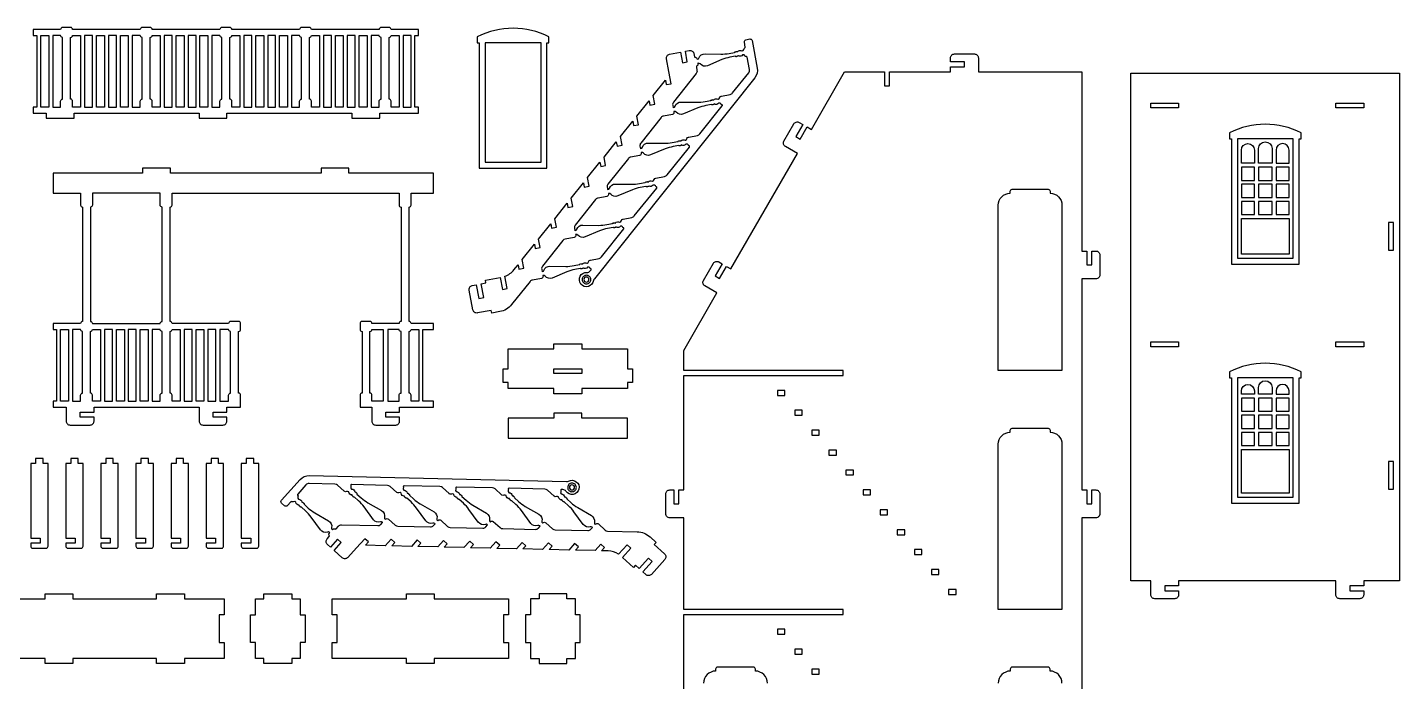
# Model space of a CAD drawing. Extents: x -77 to 269, y -157 to 145.
# Drawn here: x 130.8 to 268.6, y 79.3 to 145 of the extents above; entities that cross this region are included whole.
import ezdxf

# ---------------------------------------------------------------- set-up
doc = ezdxf.new("R2010")
doc.units = 0
doc.header["$MEASUREMENT"] = 0
doc.layers.add('LAYER1', color=18, linetype='CONTINUOUS')

msp = doc.modelspace()

# ---------------------------------------------------------------- linework, layer by layer
at = {"layer": 'LAYER1'}
for points in [[(148.04, 136.42), (148.04, 135.92), (150.84, 135.92), (150.84, 136.42), (163.39, 136.42), (163.39, 135.92), (166.19, 135.92), (166.19, 136.42), (170.09, 136.42), (170.09, 137.02), (169.73, 137.02), (169.73, 144.22), (170.09, 144.22), (170.09, 144.82), (167.33, 144.82, 0.414214), (167.13, 145.02), (166.33, 145.02, 0.414214), (166.13, 144.82), (159.33, 144.82, 0.414214), (159.13, 145.02), (158.33, 145.02, 0.414214), (158.13, 144.82), (151.33, 144.82, 0.414214), (151.13, 145.02), (150.33, 145.02, 0.414214), (150.13, 144.82), (143.33, 144.82, 0.414214), (143.13, 145.02), (142.33, 145.02, 0.414214), (142.13, 144.82), (135.33, 144.82, 0.414214), (135.13, 145.02), (134.33, 145.02, 0.414214), (134.13, 144.82), (131.37, 144.82), (131.37, 144.22), (131.73, 144.22), (131.73, 137.02), (131.37, 137.02), (131.37, 136.42), (132.69, 136.42), (132.69, 135.92), (135.49, 135.92), (135.49, 136.42)], [(176.19, 143.48), (176.19, 130.88), (182.99, 130.88), (182.99, 143.48), (183.19, 143.48), (183.19, 144.08, 0.238913), (175.99, 144.08), (175.99, 143.48)], [(134.33, 137.82), (134.33, 144.02, -0.414214), (134.13, 144.22), (133.33, 144.22), (133.33, 137.02), (134.13, 137.02), (134.13, 137.62, -0.414214)], [(135.13, 137.82), (135.13, 144.02, 0.414214), (135.33, 144.22), (136.13, 144.22), (136.13, 137.02), (135.33, 137.02), (135.33, 137.62, 0.414214)], [(142.13, 137.02), (142.13, 137.62, -0.414214), (142.33, 137.82), (142.33, 144.02, -0.414214), (142.13, 144.22), (141.33, 144.22), (141.33, 137.02)], [(143.33, 137.02), (143.33, 137.62, 0.414214), (143.13, 137.82), (143.13, 144.02, 0.414214), (143.33, 144.22), (144.13, 144.22), (144.13, 137.02)], [(150.33, 137.82), (150.33, 144.02, -0.414214), (150.13, 144.22), (149.33, 144.22), (149.33, 137.02), (150.13, 137.02), (150.13, 137.62, -0.414214)], [(151.13, 137.82), (151.13, 144.02, 0.414214), (151.33, 144.22), (152.13, 144.22), (152.13, 137.02), (151.33, 137.02), (151.33, 137.62, 0.414214)], [(158.13, 137.02), (158.13, 137.62, -0.414214), (158.33, 137.82), (158.33, 144.02, -0.414214), (158.13, 144.22), (157.33, 144.22), (157.33, 137.02)], [(159.33, 137.02), (159.33, 137.62, 0.414214), (159.13, 137.82), (159.13, 144.02, 0.414214), (159.33, 144.22), (160.13, 144.22), (160.13, 137.02)], [(166.33, 137.82), (166.33, 144.02, -0.414214), (166.13, 144.22), (165.33, 144.22), (165.33, 137.02), (166.13, 137.02), (166.13, 137.62, -0.414214)], [(167.13, 137.82), (167.13, 144.02, 0.414214), (167.33, 144.22), (168.13, 144.22), (168.13, 137.02), (167.33, 137.02), (167.33, 137.62, 0.414214)], [(178.28, 119.91), (178.51, 118.68), (179, 118.78), (178.77, 120.03, 0.140614), (179.67, 120.67), (180.08, 121.18), (180.16, 120.74), (180.65, 120.84), (180.49, 121.7), (181.72, 123.24), (181.81, 122.8), (182.3, 122.9), (182.13, 123.76), (183.37, 125.3), (183.45, 124.86), (183.94, 124.96), (183.78, 125.81), (185.02, 127.36), (185.1, 126.92), (185.59, 127.02), (185.43, 127.87), (186.66, 129.42), (186.74, 128.98), (187.24, 129.08), (187.07, 129.93), (188.31, 131.48), (188.39, 131.04), (188.88, 131.14), (188.72, 131.99), (189.95, 133.54), (190.04, 133.1), (190.53, 133.2), (190.37, 134.05), (191.6, 135.6), (191.68, 135.16), (192.17, 135.25), (192.01, 136.11), (193.25, 137.66), (193.33, 137.22), (193.82, 137.31), (193.66, 138.17), (194.89, 139.72), (194.97, 139.28), (195.47, 139.37), (195.23, 140.59), (194.99, 141.87, -0.414214), (195.31, 142.33), (196.39, 142.54), (196.6, 141.47), (197.09, 141.57), (196.89, 142.63), (197.28, 142.7, -0.414214), (197.75, 142.39), (197.8, 142.08, 0.352171), (197.88, 142.02, -0.352171), (198.07, 141.85), (198.08, 141.81), (198.11, 141.82, 0.272519), (198.26, 141.95, -0.328849), (198.87, 142.38), (200.46, 142.35, 0.051698), (201.28, 142.41), (201.84, 142.52, 0.366837), (201.86, 142.54, -0.600564), (201.93, 142.58, 0.39765), (201.95, 142.58, -0.39765), (202.01, 142.6, 0.39765), (202.04, 142.6, -0.594353), (202.12, 142.59, 0.584261), (202.15, 142.59, -0.375636), (202.57, 142.67, 0.187098), (202.6, 142.66, 0.294683), (202.75, 142.82, -0.244569), (202.87, 142.96, 0.352171), (202.91, 143.05), (202.82, 143.55, -0.414214), (202.98, 143.78), (203.37, 143.86, -0.414214), (203.6, 143.7), (204.12, 140.94, -0.21865), (203.88, 139.97), (187.75, 119.78, 0.134714), (187.67, 119.59, -0.655406), (186.4, 119.24, -0.655406), (187, 120.41, 0.245805), (187.34, 120.56), (187.42, 120.66, 0.507332), (187.39, 120.78, -0.156752), (187.29, 120.86, 0.294683), (187.09, 120.94, 0.187098), (187.07, 120.93, -0.375636), (186.65, 120.85, 0.584261), (186.62, 120.84, -0.594353), (186.55, 120.8, 0.39765), (186.53, 120.8, -0.39765), (186.47, 120.78, 0.39765), (186.44, 120.78, -0.600564), (186.36, 120.79, 0.366837), (186.34, 120.8), (185.78, 120.7, 0.051698), (184.99, 120.46), (183.52, 119.85, -0.328849), (182.8, 120.03, 0.272519), (182.61, 120.1), (182.58, 120.09), (182.59, 120.05, -0.414214), (182.43, 119.81), (181.53, 119.64, 0.179323), (181.29, 119.5), (179.44, 117.18, -0.179323), (178.25, 116.47), (177.44, 116.31), (177.38, 116.6), (176.01, 116.34, -0.414214), (175.54, 116.66), (175.17, 118.62, -0.414214), (175.49, 119.09), (175.88, 119.16), (176.14, 117.79), (176.63, 117.88), (176.37, 119.26), (176.86, 119.35), (176.81, 119.64)], [(203.03, 142.09, -0.251154), (202.87, 142.18, 0.294683), (202.67, 142.27, 0.187098), (202.64, 142.26, -0.375636), (202.23, 142.18, 0.584261), (202.2, 142.16, -0.594353), (202.13, 142.13, 0.39765), (202.1, 142.12, -0.39765), (202.04, 142.11, 0.39765), (202.02, 142.1, -0.600564), (201.94, 142.11, 0.366837), (201.92, 142.13), (201.36, 142.02, 0.051698), (200.56, 141.79), (199.1, 141.18, -0.328849), (198.38, 141.35, 0.272519), (198.19, 141.42), (198.15, 141.42), (198.16, 141.37, -0.352171), (198.04, 141.15, 0.352171), (198, 141.06), (198.06, 140.71, -0.21865), (197.98, 140.38), (195.71, 137.53, 0.21865), (195.62, 137.21), (195.67, 136.96), (195.7, 136.97, 0.272519), (195.86, 137.1, -0.328849), (196.46, 137.53), (198.05, 137.5, 0.051698), (198.87, 137.57), (199.44, 137.67, 0.366837), (199.45, 137.69, -0.600564), (199.52, 137.73, 0.39765), (199.55, 137.74, -0.39765), (199.61, 137.75, 0.39765), (199.63, 137.75, -0.594353), (199.71, 137.74, 0.584261), (199.74, 137.74, -0.375636), (200.16, 137.82, 0.187098), (200.19, 137.82, 0.294683), (200.34, 137.97, -0.302722), (200.5, 138.13), (200.52, 138.13), (201.39, 138.29, 0.179323), (201.63, 138.44), (203.26, 140.47, 0.21865), (203.34, 140.8), (203.11, 142.03, 0.352171)], [(268.64, 140.42), (268.64, 89.43), (265.04, 89.43), (265.04, 88.93), (263.64, 88.93), (263.64, 88.43), (265.04, 88.43), (265.04, 88.03, -0.414214), (264.64, 87.63), (262.64, 87.63, -0.414214), (262.24, 88.03), (262.24, 89.43), (246.45, 89.43), (246.45, 88.93), (245.05, 88.93), (245.05, 88.43), (246.45, 88.43), (246.45, 88.03, -0.414214), (246.05, 87.63), (244.05, 87.63, -0.414214), (243.65, 88.03), (243.65, 89.43), (241.65, 89.43), (241.65, 140.42)], [(196.16, 133.57, -0.600564), (196.23, 133.61, 0.39765), (196.25, 133.62, -0.39765), (196.31, 133.63, 0.39765), (196.34, 133.63, -0.594353), (196.42, 133.62, 0.584261), (196.45, 133.62, -0.375636), (196.87, 133.7, 0.187098), (196.9, 133.7, 0.294683), (197.05, 133.85, -0.302722), (197.21, 134.01), (197.23, 134.01), (198.1, 134.17, 0.179323), (198.34, 134.32), (200.59, 137.13, 0.507332), (200.56, 137.26, -0.156752), (200.46, 137.34, 0.294683), (200.26, 137.42, 0.187098), (200.24, 137.41, -0.375636), (199.82, 137.33, 0.584261), (199.79, 137.32, -0.594353), (199.72, 137.28, 0.39765), (199.7, 137.27, -0.39765), (199.64, 137.26, 0.39765), (199.61, 137.26, -0.600564), (199.53, 137.27, 0.366837), (199.51, 137.28), (198.95, 137.17, 0.051698), (198.16, 136.94), (196.69, 136.33, -0.328849), (195.97, 136.51, 0.272519), (195.78, 136.58), (195.75, 136.57), (195.75, 136.52, -0.414214), (195.59, 136.29), (194.7, 136.12, 0.179323), (194.46, 135.98), (192.41, 133.41, 0.21865), (192.33, 133.09), (192.38, 132.84), (192.41, 132.85, 0.272519), (192.57, 132.98, -0.328849), (193.17, 133.41), (194.76, 133.38, 0.051698), (195.58, 133.45), (196.14, 133.55, 0.366837)], [(251.75, 133.83), (251.75, 121.23), (258.55, 121.23), (258.55, 133.83), (258.75, 133.83), (258.75, 134.43, 0.238913), (251.55, 134.43), (251.55, 133.83)], [(191.47, 129.26, 0.051698), (192.29, 129.33), (192.85, 129.43, 0.366837), (192.87, 129.45, -0.600564), (192.94, 129.49, 0.39765), (192.96, 129.5, -0.39765), (193.02, 129.51, 0.39765), (193.05, 129.51, -0.594353), (193.13, 129.5, 0.584261), (193.16, 129.5, -0.375636), (193.58, 129.58, 0.187098), (193.6, 129.58, 0.294683), (193.76, 129.73, -0.302722), (193.92, 129.89), (193.93, 129.89), (194.81, 130.06, 0.179323), (195.05, 130.2), (197.3, 133.01, 0.507332), (197.26, 133.14, -0.156752), (197.17, 133.22, 0.294683), (196.97, 133.3, 0.187098), (196.95, 133.29, -0.375636), (196.53, 133.21, 0.584261), (196.5, 133.2, -0.594353), (196.43, 133.16, 0.39765), (196.4, 133.15, -0.39765), (196.34, 133.14, 0.39765), (196.32, 133.14, -0.600564), (196.24, 133.15, 0.366837), (196.22, 133.16), (195.66, 133.05, 0.051698), (194.87, 132.82), (193.4, 132.21, -0.328849), (192.68, 132.39, 0.272519), (192.49, 132.46), (192.45, 132.45), (192.46, 132.4, -0.414214), (192.3, 132.17), (191.41, 132, 0.179323), (191.17, 131.86), (189.12, 129.29, 0.21865), (189.04, 128.97), (189.09, 128.72), (189.12, 128.73, 0.272519), (189.27, 128.86, -0.328849), (189.88, 129.29)], [(254.07, 132.7), (254.07, 131.38), (252.75, 131.38), (252.75, 132.7, -1)], [(254.47, 131.38), (254.47, 132.85, -1), (255.83, 132.85), (255.83, 131.38)], [(256.23, 132.7), (256.23, 131.38), (257.55, 131.38), (257.55, 132.7, 1)], [(168.19, 106.88), (171.59, 106.88), (171.59, 107.48), (170.53, 107.48), (170.53, 114.68), (171.59, 114.68), (171.59, 115.28), (169.33, 115.28, 0.414214), (169.13, 115.48), (169.13, 126.98, 0.414214), (169.33, 127.18), (169.33, 128.38), (171.59, 128.38), (171.59, 130.38), (163.09, 130.38), (163.09, 130.88), (160.29, 130.88), (160.29, 130.38), (145.17, 130.38), (145.17, 130.88), (142.37, 130.88), (142.37, 130.38), (133.37, 130.38), (133.37, 128.38), (136.13, 128.38), (136.13, 127.18, 0.414214), (136.33, 126.98), (136.33, 115.48, 0.414214), (136.13, 115.28), (133.37, 115.28), (133.37, 114.68), (133.73, 114.68), (133.73, 107.48), (133.37, 107.48), (133.37, 106.88), (134.69, 106.88), (134.69, 105.48, 0.414214), (135.09, 105.08), (137.09, 105.08, 0.414214), (137.49, 105.48), (137.49, 105.88), (136.09, 105.88), (136.09, 106.38), (137.49, 106.38), (137.49, 106.88), (148.04, 106.88), (148.04, 105.48, 0.414214), (148.44, 105.08), (150.44, 105.08, 0.414214), (150.84, 105.48), (150.84, 105.88), (149.44, 105.88), (149.44, 106.38), (150.84, 106.38), (150.84, 106.88), (152.21, 106.88), (152.21, 108.08, 0.414214), (152.01, 108.28), (152.01, 114.48, 0.414214), (152.21, 114.68), (152.21, 115.28, 0.414214), (152.01, 115.48), (151.21, 115.48, 0.414214), (151.01, 115.28), (145.33, 115.28, 0.414214), (145.13, 115.48), (145.13, 126.98, 0.414214), (145.33, 127.18), (145.33, 128.38), (168.13, 128.38), (168.13, 127.18, 0.414214), (168.33, 126.98), (168.33, 115.48, 0.414214), (168.13, 115.28), (165.41, 115.28, 0.414214), (165.21, 115.48), (164.41, 115.48, 0.414214), (164.21, 115.28), (164.21, 114.68, 0.414214), (164.41, 114.48), (164.41, 108.28, 0.414214), (164.21, 108.08), (164.21, 106.88), (165.39, 106.88), (165.39, 105.48, 0.414214), (165.79, 105.08), (167.79, 105.08, 0.414214), (168.19, 105.48), (168.19, 105.88), (166.79, 105.88), (166.79, 106.38), (168.19, 106.38)], [(137.13, 115.48, -0.414214), (137.33, 115.28), (144.13, 115.28, -0.414214), (144.33, 115.48), (144.33, 126.98, -0.414214), (144.13, 127.18), (144.13, 128.38), (137.33, 128.38), (137.33, 127.18, -0.414214), (137.13, 126.98)], [(189, 125.21), (189.56, 125.32, 0.366837), (189.58, 125.34, -0.600564), (189.64, 125.37, 0.39765), (189.67, 125.38, -0.39765), (189.73, 125.39, 0.39765), (189.76, 125.39, -0.594353), (189.83, 125.38, 0.584261), (189.87, 125.38, -0.375636), (190.28, 125.46, 0.187098), (190.31, 125.46, 0.294683), (190.46, 125.61, -0.302722), (190.62, 125.77), (190.64, 125.77), (191.52, 125.94, 0.179323), (191.76, 126.08), (194.01, 128.89, 0.507332), (193.97, 129.02, -0.156752), (193.88, 129.1, 0.294683), (193.68, 129.18, 0.187098), (193.65, 129.17, -0.375636), (193.24, 129.09, 0.584261), (193.21, 129.08, -0.594353), (193.14, 129.04, 0.39765), (193.11, 129.03, -0.39765), (193.05, 129.02, 0.39765), (193.03, 129.02, -0.600564), (192.95, 129.03, 0.366837), (192.93, 129.04), (192.36, 128.94, 0.051698), (191.57, 128.7), (190.11, 128.09, -0.328849), (189.39, 128.27, 0.272519), (189.19, 128.34), (189.16, 128.33), (189.17, 128.28, -0.414214), (189.01, 128.05), (188.12, 127.88, 0.179323), (187.88, 127.74), (185.83, 125.17, 0.21865), (185.75, 124.85), (185.8, 124.6), (185.83, 124.61, 0.272519), (185.98, 124.74, -0.328849), (186.59, 125.17), (188.18, 125.14, 0.051698)], [(234.73, 127.16), (234.73, 110.56), (228.33, 110.56), (228.33, 127.16, -0.414214), (229.53, 128.36), (229.53, 128.56, -0.414214), (229.73, 128.76), (233.33, 128.76, -0.414214), (233.53, 128.56), (233.53, 128.36, -0.414214)], [(186.27, 121.2, 0.366837), (186.28, 121.22, -0.600564), (186.35, 121.25, 0.39765), (186.38, 121.26, -0.39765), (186.44, 121.27, 0.39765), (186.46, 121.27, -0.594353), (186.54, 121.27, 0.584261), (186.58, 121.26, -0.375636), (186.99, 121.34, 0.187098), (187.02, 121.34, 0.294683), (187.17, 121.49, -0.302722), (187.33, 121.65), (187.35, 121.65), (188.23, 121.82, 0.179323), (188.46, 121.96), (190.71, 124.78, 0.507332), (190.68, 124.9, -0.156752), (190.58, 124.98, 0.294683), (190.39, 125.06, 0.187098), (190.36, 125.05, -0.375636), (189.94, 124.97, 0.584261), (189.91, 124.96, -0.594353), (189.85, 124.92, 0.39765), (189.82, 124.91, -0.39765), (189.76, 124.9, 0.39765), (189.73, 124.9, -0.600564), (189.66, 124.91, 0.366837), (189.63, 124.92), (189.07, 124.82, 0.051698), (188.28, 124.58), (186.81, 123.97, -0.328849), (186.09, 124.15, 0.272519), (185.9, 124.22), (185.87, 124.21), (185.88, 124.17, -0.414214), (185.72, 123.93), (184.82, 123.76, 0.179323), (184.59, 123.62), (182.54, 121.05, 0.21865), (182.46, 120.73), (182.5, 120.48), (182.54, 120.49, 0.272519), (182.69, 120.62, -0.328849), (183.29, 121.05), (184.88, 121.02, 0.051698), (185.71, 121.09)], [(186.95, 120.12, 0.414214), (186.52, 119.69, 0.414214), (186.95, 119.26, 0.414214), (187.39, 119.69, 0.414214)], [(186.95, 119.95, 0.414214), (186.7, 119.69, 0.414214), (186.95, 119.43, 0.414214), (187.21, 119.69, 0.414214)], [(136.33, 108.28), (136.33, 114.48, -0.414214), (136.13, 114.68), (135.33, 114.68), (135.33, 107.48), (136.13, 107.48), (136.13, 108.08, -0.414214)], [(137.13, 108.28), (137.13, 114.48, 0.414214), (137.33, 114.68), (138.13, 114.68), (138.13, 107.48), (137.33, 107.48), (137.33, 108.08, 0.414214)], [(144.13, 107.48), (144.13, 108.08, -0.414214), (144.33, 108.28), (144.33, 114.48, -0.414214), (144.13, 114.68), (143.33, 114.68), (143.33, 107.48)], [(145.33, 107.48), (145.33, 108.08, 0.414214), (145.13, 108.28), (145.13, 114.48, 0.414214), (145.33, 114.68), (146.13, 114.68), (146.13, 107.48)], [(151.21, 108.28), (151.21, 114.48, -0.414214), (151.01, 114.68), (150.13, 114.68), (150.13, 107.48), (151.01, 107.48), (151.01, 108.08, -0.414214)], [(165.41, 107.48), (165.41, 108.08, 0.414214), (165.21, 108.28), (165.21, 114.48, 0.414214), (165.41, 114.68), (166.53, 114.68), (166.53, 107.48)], [(168.33, 108.28), (168.33, 114.48, -0.414214), (168.13, 114.68), (167.01, 114.68), (167.01, 107.48), (168.13, 107.48), (168.13, 108.08, -0.414214)], [(169.13, 108.28), (169.13, 114.48, 0.414214), (169.33, 114.68), (170.13, 114.68), (170.13, 107.48), (169.33, 107.48), (169.33, 108.08, 0.414214)], [(251.75, 109.83), (251.75, 97.23), (258.55, 97.23), (258.55, 109.83), (258.75, 109.83), (258.75, 110.43, 0.238913), (251.55, 110.43), (251.55, 109.83)], [(254.07, 108.5), (254.07, 108.18), (252.75, 108.18), (252.75, 108.5, -1)], [(254.47, 108.18), (254.47, 108.85, -1), (255.83, 108.85), (255.83, 108.18)], [(256.23, 108.5), (256.23, 108.18), (257.55, 108.18), (257.55, 108.5, 1)], [(234.73, 103.16), (234.73, 86.56), (228.33, 86.56), (228.33, 103.16, -0.414214), (229.53, 104.36), (229.53, 104.56, -0.414214), (229.73, 104.76), (233.33, 104.76, -0.414214), (233.53, 104.56), (233.53, 104.36, -0.414214)], [(131.12, 101.21), (131.12, 93.71), (132.07, 93.71), (132.07, 93.21), (131.12, 93.21), (131.12, 92.91, 0.414214), (131.32, 92.71), (132.67, 92.71, 0.414214), (132.87, 92.91), (132.87, 101.21), (132.37, 101.21), (132.37, 101.71), (131.62, 101.71), (131.62, 101.21)], [(134.65, 101.21), (134.65, 93.71), (135.59, 93.71), (135.59, 93.21), (134.65, 93.21), (134.65, 92.91, 0.414214), (134.85, 92.71), (136.19, 92.71, 0.414214), (136.39, 92.91), (136.39, 101.21), (135.89, 101.21), (135.89, 101.71), (135.15, 101.71), (135.15, 101.21)], [(138.17, 101.21), (138.17, 93.71), (139.12, 93.71), (139.12, 93.21), (138.17, 93.21), (138.17, 92.91, 0.414214), (138.37, 92.71), (139.72, 92.71, 0.414214), (139.92, 92.91), (139.92, 101.21), (139.42, 101.21), (139.42, 101.71), (138.67, 101.71), (138.67, 101.21)], [(141.7, 101.21), (141.7, 93.71), (142.65, 93.71), (142.65, 93.21), (141.7, 93.21), (141.7, 92.91, 0.414214), (141.9, 92.71), (143.25, 92.71, 0.414214), (143.45, 92.91), (143.45, 101.21), (142.95, 101.21), (142.95, 101.71), (142.2, 101.71), (142.2, 101.21)], [(145.23, 101.21), (145.23, 93.71), (146.17, 93.71), (146.17, 93.21), (145.23, 93.21), (145.23, 92.91, 0.414214), (145.43, 92.71), (146.77, 92.71, 0.414214), (146.97, 92.91), (146.97, 101.21), (146.47, 101.21), (146.47, 101.71), (145.73, 101.71), (145.73, 101.21)], [(148.75, 101.21), (148.75, 93.71), (149.7, 93.71), (149.7, 93.21), (148.75, 93.21), (148.75, 92.91, 0.414214), (148.95, 92.71), (150.3, 92.71, 0.414214), (150.5, 92.91), (150.5, 101.21), (150, 101.21), (150, 101.71), (149.25, 101.71), (149.25, 101.21)], [(152.28, 101.21), (152.28, 93.71), (153.23, 93.71), (153.23, 93.21), (152.28, 93.21), (152.28, 92.91, 0.414214), (152.48, 92.71), (153.83, 92.71, 0.414214), (154.03, 92.91), (154.03, 101.21), (153.53, 101.21), (153.53, 101.71), (152.78, 101.71), (152.78, 101.21)], [(190.58, 91.78), (191.42, 92.71), (191.04, 93.04), (190.19, 92.1, 0.140614), (189.14, 92.43), (188.48, 92.44), (188.78, 92.77), (188.41, 93.11), (187.82, 92.46), (185.85, 92.5), (186.14, 92.83), (185.77, 93.17), (185.19, 92.52), (183.21, 92.56), (183.51, 92.9), (183.14, 93.23), (182.55, 92.58), (180.57, 92.63), (180.87, 92.96), (180.5, 93.29), (179.92, 92.64), (177.94, 92.69), (178.24, 93.02), (177.86, 93.35), (177.28, 92.7), (175.3, 92.75), (175.6, 93.08), (175.23, 93.42), (174.64, 92.77), (172.67, 92.81), (172.96, 93.14), (172.59, 93.48), (172.01, 92.83), (170.03, 92.87), (170.33, 93.2), (169.96, 93.54), (169.37, 92.89), (167.39, 92.94), (167.69, 93.27), (167.32, 93.6), (166.74, 92.95), (164.76, 93), (165.06, 93.33), (164.68, 93.66), (163.85, 92.74), (162.99, 91.78, -0.414214), (162.42, 91.75), (161.61, 92.49), (162.33, 93.29), (161.96, 93.62), (161.23, 92.82), (160.94, 93.09, -0.414214), (160.91, 93.65), (161.11, 93.88, 0.352171), (161.12, 93.98, -0.352171), (161.13, 94.23), (161.16, 94.27), (161.14, 94.29, 0.272519), (160.94, 94.33, -0.328849), (160.23, 94.55), (159.3, 95.84, 0.051698), (158.74, 96.45), (158.32, 96.83, 0.366837), (158.29, 96.83, -0.600564), (158.22, 96.86, 0.39765), (158.2, 96.88, -0.39765), (158.16, 96.92, 0.39765), (158.14, 96.94, -0.594353), (158.1, 97.01, 0.584261), (158.08, 97.04, -0.375636), (157.76, 97.32, 0.187098), (157.75, 97.34, 0.294683), (157.53, 97.37, -0.244569), (157.35, 97.38, 0.352171), (157.25, 97.36), (156.91, 96.98, -0.414214), (156.63, 96.97), (156.33, 97.24, -0.414214), (156.32, 97.52), (158.19, 99.6, -0.21865), (159.11, 100), (184.94, 99.39, 0.134714), (185.15, 99.44, -0.655406), (186.2, 98.65, -0.655406), (184.9, 98.42, 0.245805), (184.58, 98.6), (184.45, 98.6, 0.507332), (184.37, 98.5, -0.156752), (184.37, 98.38, 0.294683), (184.42, 98.17, 0.187098), (184.45, 98.16, -0.375636), (184.76, 97.87, 0.584261), (184.79, 97.86, -0.594353), (184.86, 97.82, 0.39765), (184.88, 97.81, -0.39765), (184.93, 97.77, 0.39765), (184.95, 97.75, -0.600564), (184.98, 97.68, 0.366837), (184.99, 97.65), (185.41, 97.27, 0.051698), (186.08, 96.79), (187.45, 95.99, -0.328849), (187.75, 95.31, 0.272519), (187.81, 95.11), (187.83, 95.09), (187.87, 95.12, -0.414214), (188.15, 95.14), (188.82, 94.53, 0.179323), (189.08, 94.43), (192.05, 94.36, -0.179323), (193.34, 93.84), (193.96, 93.29), (193.76, 93.07), (194.8, 92.14, -0.414214), (194.83, 91.57), (193.49, 90.08, -0.414214), (192.93, 90.06), (192.63, 90.32), (193.57, 91.36), (193.2, 91.7), (192.26, 90.66), (191.89, 90.99), (191.69, 90.78)], [(185.5, 99.25, 0.414214), (185.07, 98.82, 0.414214), (185.5, 98.38, 0.414214), (185.94, 98.82, 0.414214)], [(157.94, 98.04, -0.251154), (157.97, 97.85, 0.294683), (158.02, 97.64, 0.187098), (158.04, 97.63, -0.375636), (158.36, 97.34, 0.584261), (158.39, 97.33, -0.594353), (158.46, 97.3, 0.39765), (158.48, 97.28, -0.39765), (158.52, 97.24, 0.39765), (158.54, 97.22, -0.600564), (158.58, 97.15, 0.366837), (158.59, 97.13), (159.01, 96.74, 0.051698), (159.68, 96.26), (161.05, 95.46, -0.328849), (161.35, 94.78, 0.272519), (161.41, 94.59), (161.43, 94.56), (161.46, 94.6, -0.352171), (161.71, 94.64, 0.352171), (161.81, 94.65), (162.05, 94.92, -0.21865), (162.36, 95.05), (166, 94.97, 0.21865), (166.31, 95.1), (166.48, 95.29), (166.45, 95.31, 0.272519), (166.26, 95.35, -0.328849), (165.55, 95.57), (164.61, 96.86, 0.051698), (164.06, 97.47), (163.63, 97.85, 0.366837), (163.61, 97.85, -0.600564), (163.54, 97.88, 0.39765), (163.51, 97.9, -0.39765), (163.47, 97.94, 0.39765), (163.45, 97.96, -0.594353), (163.41, 98.03, 0.584261), (163.39, 98.06, -0.375636), (163.08, 98.34, 0.187098), (163.06, 98.36, 0.294683), (162.85, 98.39, -0.302722), (162.63, 98.42), (162.61, 98.44), (161.95, 99.03, 0.179323), (161.69, 99.14), (159.09, 99.2, 0.21865), (158.78, 99.07), (157.95, 98.13, 0.352171)], [(168.88, 97.73, -0.600564), (168.81, 97.76, 0.39765), (168.79, 97.78, -0.39765), (168.74, 97.82, 0.39765), (168.72, 97.84, -0.594353), (168.68, 97.9, 0.584261), (168.67, 97.93, -0.375636), (168.35, 98.22, 0.187098), (168.34, 98.24, 0.294683), (168.12, 98.27, -0.302722), (167.9, 98.3), (167.89, 98.31), (167.22, 98.91, 0.179323), (166.97, 99.01), (163.36, 99.1, 0.507332), (163.28, 98.99, -0.156752), (163.28, 98.87, 0.294683), (163.33, 98.66, 0.187098), (163.36, 98.65, -0.375636), (163.67, 98.36, 0.584261), (163.7, 98.35, -0.594353), (163.77, 98.32, 0.39765), (163.79, 98.3, -0.39765), (163.84, 98.26, 0.39765), (163.86, 98.24, -0.600564), (163.9, 98.17, 0.366837), (163.9, 98.15), (164.33, 97.77, 0.051698), (164.99, 97.28), (166.37, 96.48, -0.328849), (166.66, 95.8, 0.272519), (166.72, 95.61), (166.75, 95.58), (166.78, 95.62, -0.414214), (167.06, 95.63), (167.74, 95.02, 0.179323), (167.99, 94.92), (171.28, 94.85, 0.21865), (171.58, 94.98), (171.75, 95.16), (171.73, 95.19, 0.272519), (171.53, 95.23, -0.328849), (170.82, 95.45), (169.88, 96.73, 0.051698), (169.33, 97.35), (168.9, 97.73, 0.366837)], [(175.15, 96.61, 0.051698), (174.6, 97.22), (174.18, 97.6, 0.366837), (174.15, 97.61, -0.600564), (174.08, 97.64, 0.39765), (174.06, 97.65, -0.39765), (174.01, 97.69, 0.39765), (173.99, 97.71, -0.594353), (173.96, 97.78, 0.584261), (173.94, 97.81, -0.375636), (173.62, 98.09, 0.187098), (173.61, 98.12, 0.294683), (173.39, 98.15, -0.302722), (173.17, 98.18), (173.16, 98.19), (172.5, 98.79, 0.179323), (172.24, 98.89), (168.63, 98.97, 0.507332), (168.56, 98.87, -0.156752), (168.55, 98.75, 0.294683), (168.6, 98.54, 0.187098), (168.63, 98.53, -0.375636), (168.94, 98.24, 0.584261), (168.97, 98.23, -0.594353), (169.04, 98.2, 0.39765), (169.07, 98.18, -0.39765), (169.11, 98.14, 0.39765), (169.13, 98.12, -0.600564), (169.17, 98.05, 0.366837), (169.17, 98.03), (169.6, 97.64, 0.051698), (170.26, 97.16), (171.64, 96.36, -0.328849), (171.93, 95.68, 0.272519), (171.99, 95.48), (172.02, 95.46), (172.05, 95.5, -0.414214), (172.33, 95.51), (173.01, 94.9, 0.179323), (173.27, 94.8), (176.55, 94.72, 0.21865), (176.85, 94.85), (177.02, 95.04), (177, 95.06, 0.272519), (176.8, 95.1, -0.328849), (176.09, 95.33)], [(179.87, 97.1), (179.45, 97.48, 0.366837), (179.42, 97.48, -0.600564), (179.35, 97.51, 0.39765), (179.33, 97.53, -0.39765), (179.29, 97.57, 0.39765), (179.27, 97.59, -0.594353), (179.23, 97.66, 0.584261), (179.21, 97.69, -0.375636), (178.89, 97.97, 0.187098), (178.88, 97.99, 0.294683), (178.66, 98.02, -0.302722), (178.44, 98.05), (178.43, 98.07), (177.77, 98.66, 0.179323), (177.51, 98.77), (173.91, 98.85, 0.507332), (173.83, 98.75, -0.156752), (173.82, 98.63, 0.294683), (173.87, 98.41, 0.187098), (173.9, 98.4, -0.375636), (174.21, 98.12, 0.584261), (174.25, 98.1, -0.594353), (174.32, 98.07, 0.39765), (174.34, 98.05, -0.39765), (174.38, 98.01, 0.39765), (174.4, 97.99, -0.600564), (174.44, 97.93, 0.366837), (174.44, 97.9), (174.87, 97.52, 0.051698), (175.54, 97.03), (176.91, 96.23, -0.328849), (177.2, 95.55, 0.272519), (177.27, 95.36), (177.29, 95.34), (177.32, 95.37, -0.414214), (177.6, 95.39), (178.28, 94.78, 0.179323), (178.54, 94.67), (181.82, 94.6, 0.21865), (182.13, 94.73), (182.29, 94.92), (182.27, 94.94, 0.272519), (182.07, 94.98, -0.328849), (181.36, 95.2), (180.43, 96.49, 0.051698)], [(184.72, 97.36, 0.366837), (184.69, 97.36, -0.600564), (184.62, 97.39, 0.39765), (184.6, 97.41, -0.39765), (184.56, 97.45, 0.39765), (184.54, 97.47, -0.594353), (184.5, 97.53, 0.584261), (184.48, 97.56, -0.375636), (184.16, 97.84, 0.187098), (184.15, 97.87, 0.294683), (183.94, 97.9, -0.302722), (183.72, 97.93), (183.7, 97.94), (183.04, 98.54, 0.179323), (182.78, 98.64), (179.18, 98.73, 0.507332), (179.1, 98.62, -0.156752), (179.1, 98.5, 0.294683), (179.15, 98.29, 0.187098), (179.17, 98.28, -0.375636), (179.49, 97.99, 0.584261), (179.52, 97.98, -0.594353), (179.59, 97.95, 0.39765), (179.61, 97.93, -0.39765), (179.65, 97.89, 0.39765), (179.67, 97.87, -0.600564), (179.71, 97.8, 0.366837), (179.72, 97.78), (180.14, 97.4, 0.051698), (180.81, 96.91), (182.18, 96.11, -0.328849), (182.48, 95.43, 0.272519), (182.54, 95.24), (182.56, 95.21), (182.59, 95.25, -0.414214), (182.88, 95.26), (183.55, 94.65, 0.179323), (183.81, 94.55), (187.09, 94.47, 0.21865), (187.4, 94.61), (187.57, 94.79), (187.54, 94.82, 0.272519), (187.34, 94.86, -0.328849), (186.64, 95.08), (185.7, 96.36, 0.051698), (185.15, 96.97)], [(185.5, 99.07, 0.414214), (185.24, 98.82, 0.414214), (185.5, 98.56, 0.414214), (185.76, 98.82, 0.414214)]]:
    msp.add_lwpolyline(points, format="xyb", close=True, dxfattribs=at)
for points in [[(132.13, 137.02), (132.13, 144.22), (132.93, 144.22), (132.93, 137.02)], [(137.33, 137.02), (137.33, 144.22), (136.53, 144.22), (136.53, 137.02)], [(138.53, 144.22), (138.53, 137.02), (137.73, 137.02), (137.73, 144.22)], [(139.73, 137.02), (139.73, 144.22), (138.93, 144.22), (138.93, 137.02)], [(140.93, 144.22), (140.93, 137.02), (140.13, 137.02), (140.13, 144.22)], [(144.53, 144.22), (144.53, 137.02), (145.33, 137.02), (145.33, 144.22)], [(145.73, 137.02), (145.73, 144.22), (146.53, 144.22), (146.53, 137.02)], [(146.93, 144.22), (146.93, 137.02), (147.73, 137.02), (147.73, 144.22)], [(148.13, 137.02), (148.13, 144.22), (148.93, 144.22), (148.93, 137.02)], [(153.33, 137.02), (153.33, 144.22), (152.53, 144.22), (152.53, 137.02)], [(154.53, 144.22), (154.53, 137.02), (153.73, 137.02), (153.73, 144.22)], [(155.73, 137.02), (155.73, 144.22), (154.93, 144.22), (154.93, 137.02)], [(156.93, 144.22), (156.93, 137.02), (156.13, 137.02), (156.13, 144.22)], [(160.53, 144.22), (160.53, 137.02), (161.33, 137.02), (161.33, 144.22)], [(161.73, 137.02), (161.73, 144.22), (162.53, 144.22), (162.53, 137.02)], [(162.93, 144.22), (162.93, 137.02), (163.73, 137.02), (163.73, 144.22)], [(164.13, 137.02), (164.13, 144.22), (164.93, 144.22), (164.93, 137.02)], [(169.33, 137.02), (169.33, 144.22), (168.53, 144.22), (168.53, 137.02)], [(182.39, 143.48), (176.79, 143.48), (176.79, 131.48), (182.39, 131.48)], [(243.65, 137.43), (246.45, 137.43), (246.45, 136.93), (243.65, 136.93)], [(262.24, 137.43), (265.04, 137.43), (265.04, 136.93), (262.24, 136.93)], [(257.95, 133.83), (252.35, 133.83), (252.35, 121.83), (257.95, 121.83)], [(252.75, 129.66), (254.07, 129.66), (254.07, 130.98), (252.75, 130.98)], [(254.47, 129.66), (255.83, 129.66), (255.83, 130.98), (254.47, 130.98)], [(256.23, 129.66), (257.55, 129.66), (257.55, 130.98), (256.23, 130.98)], [(252.75, 127.94), (254.07, 127.94), (254.07, 129.26), (252.75, 129.26)], [(254.47, 127.94), (255.83, 127.94), (255.83, 129.26), (254.47, 129.26)], [(256.23, 127.94), (257.55, 127.94), (257.55, 129.26), (256.23, 129.26)], [(252.75, 126.22), (254.07, 126.22), (254.07, 127.54), (252.75, 127.54)], [(254.47, 126.22), (255.83, 126.22), (255.83, 127.54), (254.47, 127.54)], [(256.23, 126.22), (257.55, 126.22), (257.55, 127.54), (256.23, 127.54)], [(257.55, 122.23), (252.75, 122.23), (252.75, 125.82), (257.55, 125.82)], [(267.79, 122.63), (268.04, 122.63), (268.04, 125.43), (267.54, 125.43), (267.54, 122.63)], [(134.13, 107.48), (134.13, 114.68), (134.93, 114.68), (134.93, 107.48)], [(139.33, 107.48), (139.33, 114.68), (138.53, 114.68), (138.53, 107.48)], [(140.53, 114.68), (140.53, 107.48), (139.73, 107.48), (139.73, 114.68)], [(141.73, 107.48), (141.73, 114.68), (140.93, 114.68), (140.93, 107.48)], [(142.93, 114.68), (142.93, 107.48), (142.13, 107.48), (142.13, 114.68)], [(146.53, 114.68), (146.53, 107.48), (147.33, 107.48), (147.33, 114.68)], [(147.73, 107.48), (147.73, 114.68), (148.53, 114.68), (148.53, 107.48)], [(148.93, 114.68), (148.93, 107.48), (149.73, 107.48), (149.73, 114.68)], [(183.69, 108.74), (179.09, 108.74), (179.09, 109.34), (178.59, 109.34), (178.59, 110.74), (179.09, 110.74), (179.09, 112.74), (183.69, 112.74), (183.69, 113.24), (186.49, 113.24), (186.49, 112.74), (191.09, 112.74), (191.09, 110.74), (191.59, 110.74), (191.59, 109.34), (191.09, 109.34), (191.09, 108.74), (186.49, 108.74), (186.49, 108.21), (183.69, 108.21)], [(243.65, 113.43), (246.45, 113.43), (246.45, 112.93), (243.65, 112.93)], [(262.24, 113.43), (265.04, 113.43), (265.04, 112.93), (262.24, 112.93)], [(186.49, 110.24), (183.69, 110.24), (183.69, 110.74), (186.49, 110.74)], [(257.95, 109.83), (252.35, 109.83), (252.35, 97.83), (257.95, 97.83)], [(206.16, 108.06), (206.9, 108.06), (206.9, 108.56), (206.16, 108.56)], [(252.75, 106.46), (254.07, 106.46), (254.07, 107.78), (252.75, 107.78)], [(254.47, 106.46), (255.83, 106.46), (255.83, 107.78), (254.47, 107.78)], [(256.23, 106.46), (257.55, 106.46), (257.55, 107.78), (256.23, 107.78)], [(186.49, 105.77), (186.49, 106.27), (183.69, 106.27), (183.69, 105.77), (179.09, 105.77), (179.09, 103.77), (191.09, 103.77), (191.09, 105.77)], [(207.88, 106.06), (208.62, 106.06), (208.62, 106.56), (207.88, 106.56)], [(252.75, 104.74), (254.07, 104.74), (254.07, 106.06), (252.75, 106.06)], [(254.47, 104.74), (255.83, 104.74), (255.83, 106.06), (254.47, 106.06)], [(256.23, 104.74), (257.55, 104.74), (257.55, 106.06), (256.23, 106.06)], [(209.59, 104.06), (210.34, 104.06), (210.34, 104.56), (209.59, 104.56)], [(252.75, 103.02), (254.07, 103.02), (254.07, 104.34), (252.75, 104.34)], [(254.47, 103.02), (255.83, 103.02), (255.83, 104.34), (254.47, 104.34)], [(256.23, 103.02), (257.55, 103.02), (257.55, 104.34), (256.23, 104.34)], [(211.31, 102.06), (212.06, 102.06), (212.06, 102.56), (211.31, 102.56)], [(257.55, 98.23), (252.75, 98.23), (252.75, 102.62), (257.55, 102.62)], [(267.79, 98.63), (268.04, 98.63), (268.04, 101.43), (267.54, 101.43), (267.54, 98.63)], [(213.03, 100.06), (213.78, 100.06), (213.78, 100.56), (213.03, 100.56)], [(214.75, 98.06), (215.5, 98.06), (215.5, 98.56), (214.75, 98.56)], [(216.47, 96.06), (217.21, 96.06), (217.21, 96.56), (216.47, 96.56)], [(218.18, 94.06), (218.93, 94.06), (218.93, 94.56), (218.18, 94.56)], [(219.9, 92.06), (220.65, 92.06), (220.65, 92.56), (219.9, 92.56)], [(221.62, 90.06), (222.37, 90.06), (222.37, 90.56), (221.62, 90.56)], [(223.34, 88.06), (224.09, 88.06), (224.09, 88.56), (223.34, 88.56)], [(135.36, 81.62), (135.36, 81.12), (132.56, 81.12), (132.56, 81.62), (124.07, 81.62), (124.07, 87.62), (132.56, 87.62), (132.56, 88.12), (135.36, 88.12), (135.36, 87.62), (143.76, 87.62), (143.76, 88.12), (146.56, 88.12), (146.56, 87.62), (150.56, 87.62), (150.56, 86.02), (150.06, 86.02), (150.06, 83.22), (150.56, 83.22), (150.56, 81.62), (146.56, 81.62), (146.56, 81.12), (143.76, 81.12), (143.76, 81.62)], [(157.35, 81.62), (157.35, 81.12), (154.55, 81.12), (154.55, 81.62), (153.7, 81.62), (153.7, 83.22), (153.2, 83.22), (153.2, 86.02), (153.7, 86.02), (153.7, 87.62), (154.55, 87.62), (154.55, 88.12), (157.35, 88.12), (157.35, 87.62), (158.2, 87.62), (158.2, 86.02), (158.7, 86.02), (158.7, 83.22), (158.2, 83.22), (158.2, 81.62)], [(171.67, 81.62), (171.67, 81.12), (168.87, 81.12), (168.87, 81.62), (161.41, 81.62), (161.41, 83.22), (161.91, 83.22), (161.91, 86.02), (161.41, 86.02), (161.41, 87.62), (168.87, 87.62), (168.87, 88.12), (171.67, 88.12), (171.67, 87.62), (179.12, 87.62), (179.12, 86.02), (178.62, 86.02), (178.62, 83.22), (179.12, 83.22), (179.12, 81.62)], [(184.99, 81.62), (185.84, 81.62), (185.84, 83.22), (186.34, 83.22), (186.34, 86.02), (185.84, 86.02), (185.84, 87.62), (184.99, 87.62), (184.99, 88.12), (182.19, 88.12), (182.19, 87.62), (181.34, 87.62), (181.34, 86.02), (180.84, 86.02), (180.84, 83.22), (181.34, 83.22), (181.34, 81.62), (182.19, 81.62), (182.19, 81.12), (184.99, 81.12)], [(206.16, 84.06), (206.9, 84.06), (206.9, 84.56), (206.16, 84.56)], [(207.88, 82.06), (208.62, 82.06), (208.62, 82.56), (207.88, 82.56)], [(209.59, 80.06), (210.34, 80.06), (210.34, 80.56), (209.59, 80.56)]]:
    msp.add_lwpolyline(points, close=True, dxfattribs=at)
for points in [[(196.73, 74.56), (196.73, 86.06), (212.73, 86.06), (212.73, 86.56), (196.73, 86.56), (196.73, 95.76), (195.33, 95.76, -0.414214), (194.93, 96.16), (194.93, 98.16, -0.414214), (195.33, 98.56), (195.73, 98.56), (195.73, 97.16), (196.23, 97.16), (196.23, 98.56), (196.73, 98.56), (196.73, 110.06), (212.73, 110.06), (212.73, 110.56), (196.73, 110.56), (196.73, 112.56), (200.07, 118.35), (198.85, 119.05, -0.414214), (198.71, 119.59), (199.71, 121.33, -0.414214), (200.25, 121.47), (200.6, 121.27), (199.9, 120.06), (200.33, 119.81), (201.03, 121.02), (201.47, 120.77), (208.15, 132.35), (206.94, 133.05, -0.414214), (206.79, 133.59), (207.79, 135.33, -0.414214), (208.34, 135.47), (208.68, 135.27), (207.98, 134.06), (208.42, 133.81), (209.12, 135.02), (209.55, 134.77), (212.89, 140.56), (216.89, 140.56), (216.89, 139.16), (217.39, 139.16), (217.39, 140.56), (223.53, 140.56), (223.53, 141.06), (224.93, 141.06), (224.93, 141.56), (223.53, 141.56), (223.53, 141.96, -0.414214), (223.93, 142.36), (225.93, 142.36, -0.414214), (226.33, 141.96), (226.33, 140.56), (236.73, 140.56), (236.73, 122.56), (237.23, 122.56), (237.23, 121.16), (237.73, 121.16), (237.73, 122.56), (238.13, 122.56, -0.414214), (238.53, 122.16), (238.53, 120.16, -0.414214), (238.13, 119.76), (236.73, 119.76), (236.73, 98.56), (237.23, 98.56), (237.23, 97.16), (237.73, 97.16), (237.73, 98.56), (238.13, 98.56, -0.414214), (238.53, 98.16), (238.53, 96.16, -0.414214), (238.13, 95.76), (236.73, 95.76), (236.73, 74.56)], [(205.13, 79.16, 0.414214), (203.93, 80.36), (203.93, 80.56, 0.414214), (203.73, 80.76), (200.13, 80.76, 0.414214), (199.93, 80.56), (199.93, 80.36, 0.414214), (198.73, 79.16)], [(234.73, 79.16, 0.414214), (233.53, 80.36), (233.53, 80.56, 0.414214), (233.33, 80.76), (229.73, 80.76, 0.414214), (229.53, 80.56), (229.53, 80.36, 0.414214), (228.33, 79.16)]]:
    msp.add_lwpolyline(points, format="xyb", dxfattribs=at)

doc.saveas('drawing.dxf')
